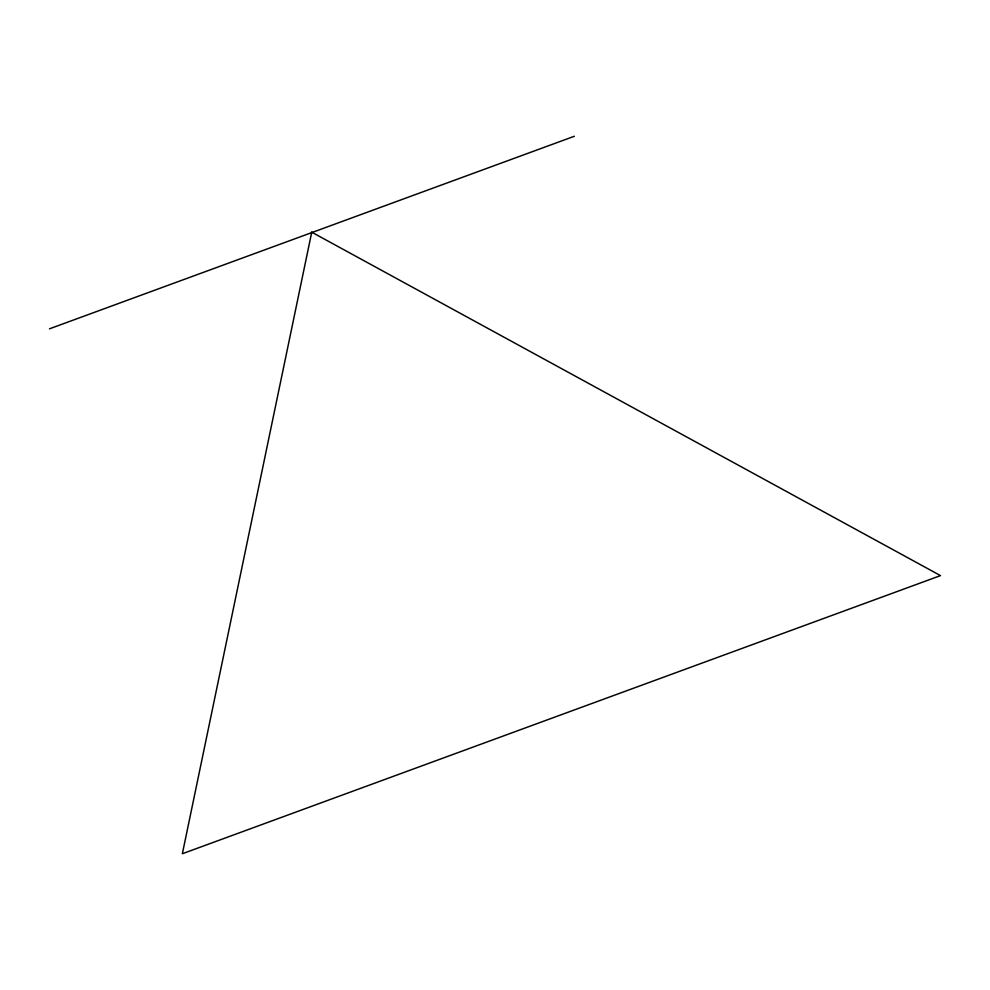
<?xml version="1.0" encoding="UTF-8"?>
<svg xmlns="http://www.w3.org/2000/svg" width="990" height="990" viewBox="0 0 990 990"><rect width="100%" height="100%" fill="white"/><g stroke="black" fill="none" stroke-linecap="round" stroke-linejoin="round"><path stroke-width="1.49" d="M49.5 328.816L574.361 136.261M311.739 232.18L182.358 853.739L940.5 575.611L311.739 232.18"/></g></svg>
